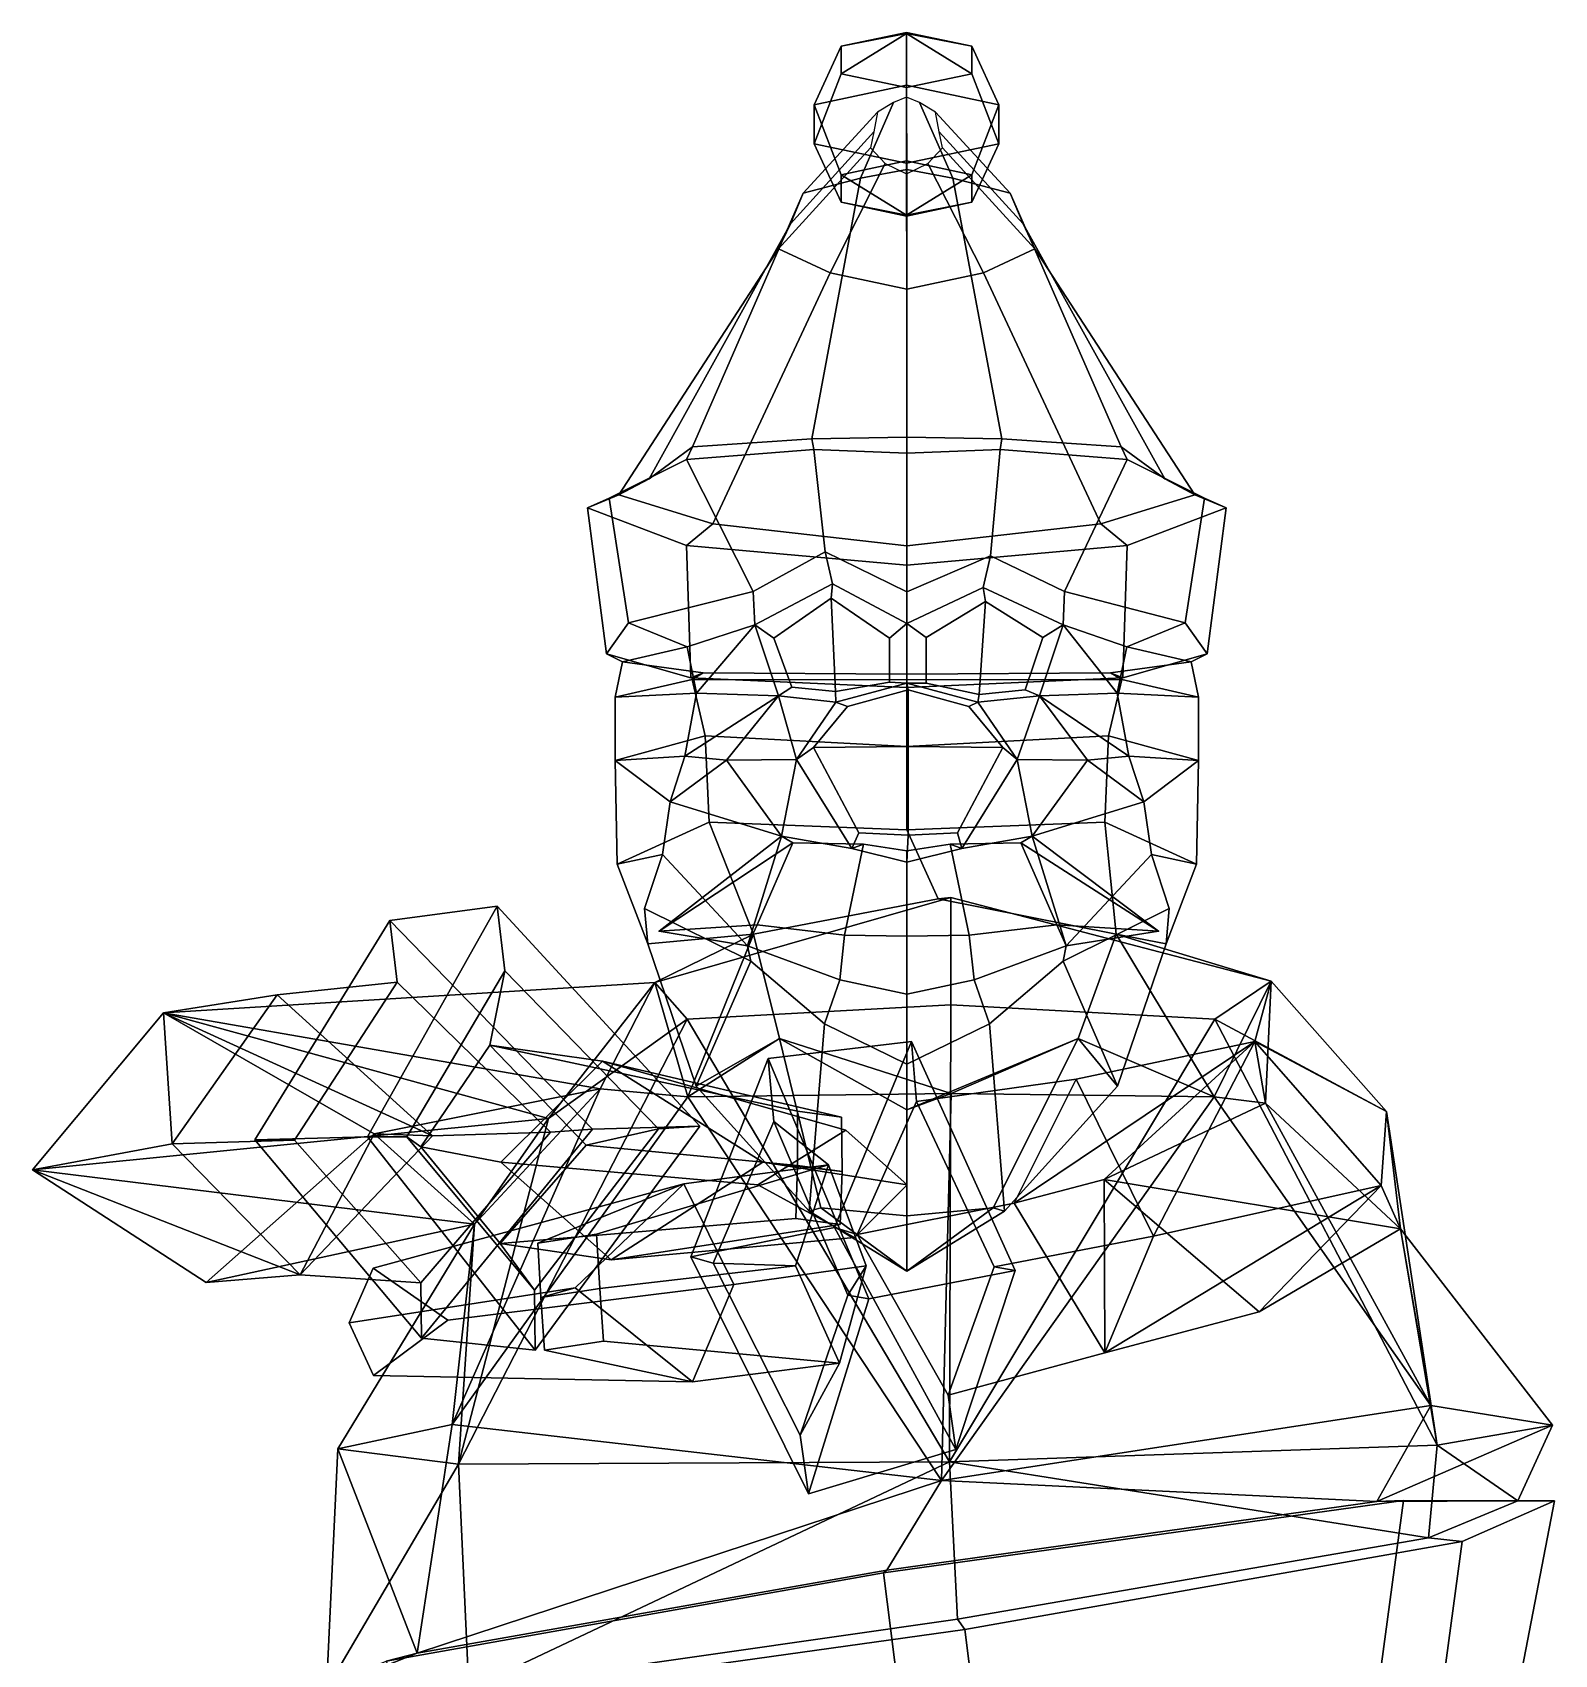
# Model space of a CAD drawing. Extents: x -193 to 124, y -158 to 349.
# Drawn here: x -193.1 to 123.8, y 10.9 to 348.6 of the extents above; entities that cross this region are included whole.
import ezdxf

# ---------------------------------------------------------------- set-up
doc = ezdxf.new("R2010")
doc.units = 0

msp = doc.modelspace()

# ---------------------------------------------------------------- linework, layer by layer
for p in [(-62.633369, 161.557098, 66.813545), (41.373199, 161.557098, 66.813545)]:
    msp.add_point(p)
for points in [[(-24.712538, 345.780762, -39.543766), (-11.103645, 348.648773, -46.435085), (-11.103643, 337.647705, -57.711166), (-30.349543, 333.591766, -47.965439)], [(-11.103652, 337.17688, -18.869967), (-11.103648, 348.453735, -30.346506), (-24.71254, 340.04483, -25.761234)], [(-24.71254, 340.04483, -25.761234), (-11.103648, 348.453735, -30.346506), (-24.712538, 345.780762, -39.543766)], [(-11.103648, 348.453735, -30.346506), (-11.103645, 348.648773, -46.435085), (-24.712538, 345.780762, -39.543766)], [(-11.103652, 337.17688, -18.869967), (2.505273, 340.04483, -25.76123), (-11.103648, 348.453735, -30.346506)], [(-11.103648, 348.453735, -30.346506), (2.505276, 345.780762, -39.543762), (-11.103645, 348.648773, -46.435085)], [(2.505273, 340.04483, -25.76123), (2.505276, 345.780762, -39.543762), (-11.103648, 348.453735, -30.346506)], [(2.505276, 345.780762, -39.543762), (8.142249, 333.591766, -47.965435), (-11.103643, 337.647705, -57.711166), (-11.103645, 348.648773, -46.435085)], [(-30.349548, 325.479919, -28.473921), (-24.71254, 340.04483, -25.761234), (-24.712538, 345.780762, -39.543766), (-30.349543, 333.591766, -47.965439)], [(8.142244, 325.479889, -28.473917), (8.142249, 333.591766, -47.965435), (2.505276, 345.780762, -39.543762), (2.505273, 340.04483, -25.76123)], [(-11.103652, 321.423981, -18.728218), (-11.103652, 337.17688, -18.869967), (-24.71254, 340.04483, -25.761234), (-30.349548, 325.479919, -28.473921)], [(-11.103652, 321.423981, -18.728218), (8.142244, 325.479889, -28.473917), (2.505273, 340.04483, -25.76123), (-11.103652, 337.17688, -18.869967)], [(-24.712536, 319.026825, -50.67807), (-30.349543, 333.591766, -47.965439), (-11.103643, 337.647705, -57.711166), (-11.103643, 321.894806, -57.569393)], [(-11.113637, 335.197113, -25.903893), (-13.809059, 334.033234, -26.395638), (-20.688313, 318.273407, 30.589701), (-11.061806, 320.084045, 33.583996)], [(-11.113637, 335.197113, -25.903893), (-11.061806, 320.084045, 33.583996), (-1.435299, 318.273407, 30.589703), (-8.418215, 334.033234, -26.395638)], [(2.505276, 319.026825, -50.678066), (-11.103643, 321.894806, -57.569393), (-11.103643, 337.647705, -57.711166), (8.142249, 333.591766, -47.965435)], [(-17.149559, 332.03894, -27.238241), (-17.899576, 327.931335, -28.973703), (-35.297298, 308.780609, 14.891343), (-32.618671, 315.170868, 25.45896)], [(-13.809059, 334.033234, -26.395638), (-17.149559, 332.03894, -27.238241), (-32.618671, 315.170868, 25.45896), (-20.688313, 318.273407, 30.589701)], [(-30.349548, 325.479919, -28.473921), (-30.349543, 333.591766, -47.965439), (-24.712536, 319.026825, -50.67807), (-24.71254, 313.290894, -36.895542)], [(-8.418215, 334.033234, -26.395638), (-1.435299, 318.273407, 30.589703), (10.49506, 315.170837, 25.458961), (-5.077714, 332.03894, -27.238239)], [(-5.077714, 332.03894, -27.238239), (10.49506, 315.170837, 25.458961), (13.173684, 308.780609, 14.891346), (-4.3277, 327.931305, -28.973701)], [(8.142244, 325.479889, -28.473917), (2.505273, 313.290894, -36.895538), (2.505276, 319.026825, -50.678066), (8.142249, 333.591766, -47.965435)], [(-17.899576, 327.931335, -28.973703), (-18.586235, 324.61795, -30.373602), (-37.749657, 303.625977, 6.367054), (-35.297298, 308.780609, 14.891343)], [(-4.3277, 327.931305, -28.973701), (13.173684, 308.780609, 14.891346), (15.626047, 303.625977, 6.367057), (-3.641039, 324.61795, -30.3736)], [(-18.586235, 324.61795, -30.373602), (-15.585291, 321.379028, -31.742012), (-27.031996, 298.587158, -1.965631), (-37.749657, 303.625977, 6.367054)], [(-11.103652, 321.423981, -18.728218), (-30.349548, 325.479919, -28.473921), (-24.71254, 313.290894, -36.895542), (-11.103649, 310.422913, -30.004272)], [(-11.103652, 321.423981, -18.728218), (-11.103649, 310.422913, -30.004272), (2.505273, 313.290894, -36.895538), (8.142244, 325.479889, -28.473917)], [(-3.641039, 324.61795, -30.3736), (15.626047, 303.625977, 6.367057), (4.908378, 298.587158, -1.965629), (-6.641986, 321.379028, -31.742012)], [(-15.585291, 321.379028, -31.742012), (-11.113639, 319.197021, -32.663925), (-11.06181, 295.192596, -7.579295), (-27.031996, 298.587158, -1.965631)], [(-11.103655, 310.61792, -46.0928), (-24.712536, 319.026825, -50.67807), (-11.103643, 321.894806, -57.569393)], [(-6.641986, 321.379028, -31.742012), (4.908378, 298.587158, -1.965629), (-11.06181, 295.192596, -7.579295), (-11.113639, 319.197021, -32.663925)], [(-11.103655, 310.61792, -46.0928), (-11.103643, 321.894806, -57.569393), (2.505276, 319.026825, -50.678066)], [(-55.682377, 262.399323, 55.923161), (-30.822071, 264.042755, 68.788406), (-20.688313, 318.273407, 30.589701), (-32.618671, 315.170868, 25.45896)], [(-11.033809, 264.373993, 76.216087), (-11.061806, 320.084045, 33.583996), (-20.688313, 318.273407, 30.589701), (-30.822071, 264.042755, 68.788406)], [(-24.71254, 313.290894, -36.895542), (-24.712536, 319.026825, -50.67807), (-11.103655, 310.61792, -46.0928)], [(2.505273, 313.290894, -36.895538), (-11.103655, 310.61792, -46.0928), (2.505276, 319.026825, -50.678066)], [(-11.033809, 264.373993, 76.216087), (8.754452, 264.042755, 68.788406), (-1.435299, 318.273407, 30.589703), (-11.061806, 320.084045, 33.583996)], [(33.614765, 262.399323, 55.923161), (10.49506, 315.170837, 25.458961), (-1.435299, 318.273407, 30.589703), (8.754452, 264.042755, 68.788406)], [(-64.722908, 255.701813, 28.475973), (-55.682377, 262.399323, 55.923161), (-32.618671, 315.170868, 25.45896), (-35.297298, 308.780609, 14.891343)], [(42.655296, 255.701813, 28.475973), (13.173684, 308.780609, 14.891346), (10.49506, 315.170837, 25.458961), (33.614765, 262.399323, 55.923161)], [(-11.103649, 310.422913, -30.004272), (-24.71254, 313.290894, -36.895542), (-11.103655, 310.61792, -46.0928)], [(-11.103649, 310.422913, -30.004272), (-11.103655, 310.61792, -46.0928), (2.505273, 313.290894, -36.895538)], [(-70.992851, 252.38736, 5.507776), (-64.722908, 255.701813, 28.475973), (-35.297298, 308.780609, 14.891343), (-37.749657, 303.625977, 6.367054)], [(48.925236, 252.38736, 5.507776), (15.626047, 303.625977, 6.367057), (13.173684, 308.780609, 14.891346), (42.655296, 255.701813, 28.475973)], [(-51.404934, 246.308228, -15.231207), (-70.992851, 252.38736, 5.507776), (-37.749657, 303.625977, 6.367054), (-27.031996, 298.587158, -1.965631)], [(29.337315, 246.308228, -15.231207), (4.908378, 298.587158, -1.965629), (15.626047, 303.625977, 6.367057), (48.925236, 252.38736, 5.507776)], [(-11.033809, 241.74292, -34.199623), (-51.404934, 246.308228, -15.231207), (-27.031996, 298.587158, -1.965631), (-11.06181, 295.192596, -7.579295)], [(-11.033809, 241.74292, -34.199623), (-11.06181, 295.192596, -7.579295), (4.908378, 298.587158, -1.965629), (29.337315, 246.308228, -15.231207)], [(-30.433407, 261.785278, 73.693741), (-30.822071, 264.042755, 68.788406), (-55.682377, 262.399323, 55.923161), (-56.924728, 259.720184, 60.534801)], [(-11.033809, 261.037109, 79.809242), (-11.033809, 264.373993, 76.216087), (-30.822071, 264.042755, 68.788406), (-30.433407, 261.785278, 73.693741)], [(-11.033809, 261.037109, 79.809242), (8.365788, 261.785278, 73.693741), (8.754452, 264.042755, 68.788406), (-11.033809, 264.373993, 76.216087)], [(8.365788, 261.785278, 73.693741), (34.857117, 259.720154, 60.534801), (33.614765, 262.399323, 55.923161), (8.754452, 264.042755, 68.788406)], [(-56.924728, 259.720184, 60.534801), (-55.682377, 262.399323, 55.923161), (-64.722908, 255.701813, 28.475973), (-73.021591, 251.645508, 29.885923)], [(-28.07658, 240.508331, 77.901756), (-30.433407, 261.785278, 73.693741), (-56.924728, 259.720184, 60.534801), (-43.017315, 232.262573, 66.787315)], [(-11.033809, 232.179382, 82.125771), (-11.033809, 261.037109, 79.809242), (-30.433407, 261.785278, 73.693741), (-28.07658, 240.508331, 77.901756)], [(-11.033809, 232.179382, 82.125771), (6.412687, 239.703949, 77.97213), (8.365788, 261.785278, 73.693741), (-11.033809, 261.037109, 79.809242)], [(6.412687, 239.703949, 77.97213), (21.821739, 232.262573, 66.787323), (34.857117, 259.720154, 60.534801), (8.365788, 261.785278, 73.693741)], [(34.857117, 259.720154, 60.534801), (50.953972, 251.645508, 29.885923), (42.655296, 255.701813, 28.475973), (33.614765, 262.399323, 55.923161)], [(-43.017315, 232.262573, 66.787315), (-56.924728, 259.720184, 60.534801), (-73.021591, 251.645508, 29.885923), (-68.974525, 225.690613, 48.227264)], [(21.821739, 232.262573, 66.787323), (46.906914, 225.690613, 48.227264), (50.953972, 251.645508, 29.885923), (34.857117, 259.720154, 60.534801)], [(-73.021591, 251.645508, 29.885923), (-64.722908, 255.701813, 28.475973), (-70.992851, 252.38736, 5.507776), (-77.547279, 249.634491, 4.084175)], [(50.953972, 251.645508, 29.885923), (55.479664, 249.634491, 4.084175), (48.925236, 252.38736, 5.507776), (42.655296, 255.701813, 28.475973)], [(-77.547279, 249.634491, 4.084175), (-70.992851, 252.38736, 5.507776), (-51.404934, 246.308228, -15.231207), (-56.933651, 241.857117, -18.665031)], [(-68.974525, 225.690613, 48.227264), (-73.021591, 251.645508, 29.885923), (-77.547279, 249.634491, 4.084175), (-73.547943, 219.251282, 10.925462)], [(55.479664, 249.634491, 4.084175), (34.866035, 241.857117, -18.665031), (29.337315, 246.308228, -15.231207), (48.925236, 252.38736, 5.507776)], [(46.906914, 225.690613, 48.227264), (51.480328, 219.251282, 10.925462), (55.479664, 249.634491, 4.084175), (50.953972, 251.645508, 29.885923)], [(-73.547943, 219.251282, 10.925462), (-77.547279, 249.634491, 4.084175), (-56.933651, 241.857117, -18.665031), (-56.038322, 214.244049, -14.888401)], [(51.480328, 219.251282, 10.925462), (33.970711, 214.244049, -14.888401), (34.866035, 241.857117, -18.665031), (55.479664, 249.634491, 4.084175)], [(-56.933651, 241.857117, -18.665031), (-51.404934, 246.308228, -15.231207), (-11.033809, 241.74292, -34.199623), (-11.033809, 237.744263, -38.419151)], [(34.866035, 241.857117, -18.665031), (-11.033809, 237.744263, -38.419151), (-11.033809, 241.74292, -34.199623), (29.337315, 246.308228, -15.231207)], [(-56.038322, 214.244049, -14.888401), (-56.933651, 241.857117, -18.665031), (-11.033809, 237.744263, -38.419151), (-11.033809, 212.236023, -34.556335)], [(-28.07658, 240.508331, 77.901756), (-43.017315, 232.262573, 66.787315), (-42.724606, 225.329224, 65.287323), (-26.507891, 233.862183, 77.250916)], [(-11.033809, 232.179382, 82.125771), (-28.07658, 240.508331, 77.901756), (-26.507891, 233.862183, 77.250916), (-11.03381, 225.571045, 79.402061)], [(33.970711, 214.244049, -14.888401), (-11.033809, 212.236023, -34.556335), (-11.033809, 237.744263, -38.419151), (34.866035, 241.857117, -18.665031)], [(-11.033809, 232.179382, 82.125771), (-11.03381, 225.571045, 79.402061), (4.843992, 233.055359, 77.264992), (6.412687, 239.703949, 77.97213)], [(6.412687, 239.703949, 77.97213), (4.843992, 233.055359, 77.264992), (21.529024, 225.329224, 65.287323), (21.821739, 232.262573, 66.787323)], [(-26.766739, 230.889648, 74.788109), (-26.507891, 233.862183, 77.250916), (-42.724606, 225.329224, 65.287323), (-38.703869, 222.520935, 64.972534)], [(-26.766739, 230.889648, 74.788109), (-14.618865, 222.517731, 76.414139), (-11.03381, 225.571045, 79.402061), (-26.507891, 233.862183, 77.250916)], [(5.350863, 230.194458, 74.587059), (4.843992, 233.055359, 77.264992), (-11.03381, 225.571045, 79.402061), (-6.995617, 222.636993, 76.594452)], [(5.350863, 230.194458, 74.587059), (17.270208, 222.640381, 62.469044), (21.529024, 225.329224, 65.287323), (4.843992, 233.055359, 77.264992)], [(-56.808983, 220.752625, 48.647755), (-42.724606, 225.329224, 65.287323), (-43.017315, 232.262573, 66.787315), (-68.974525, 225.690613, 48.227264)], [(-25.867382, 211.396515, 72.95858), (-26.766739, 230.889648, 74.788109), (-38.703869, 222.520935, 64.972534), (-34.956867, 212.331055, 67.866356)], [(-14.618865, 222.517731, 76.414139), (-26.766739, 230.889648, 74.788109), (-25.867382, 211.396515, 72.95858), (-14.618865, 213.400452, 77.258339)], [(-6.995617, 222.636993, 76.594452), (-6.995617, 213.132385, 77.636696), (4.03385, 210.784119, 72.328369), (5.350863, 230.194458, 74.587059)], [(4.03385, 210.784119, 72.328369), (13.596174, 211.780151, 66.041649), (17.270208, 222.640381, 62.469044), (5.350863, 230.194458, 74.587059)], [(34.741367, 220.752625, 48.647755), (46.906914, 225.690613, 48.227264), (21.821739, 232.262573, 66.787323), (21.529024, 225.329224, 65.287323)], [(-68.974525, 225.690613, 48.227264), (-73.547943, 219.251282, 10.925462), (-70.242401, 217.588135, 11.7315), (-56.808983, 220.752625, 48.647755)], [(-54.836231, 211.050964, 48.974411), (-42.724606, 225.329224, 65.287323), (-56.808983, 220.752625, 48.647755)], [(-37.794338, 210.490356, 68.867699), (-42.724606, 225.329224, 65.287323), (-54.836231, 211.050964, 48.974411)], [(-34.956867, 212.331055, 67.866356), (-38.703869, 222.520935, 64.972534), (-42.724606, 225.329224, 65.287323), (-37.794338, 210.490356, 68.867699)], [(-14.618865, 213.400452, 77.258339), (-11.03381, 213.153046, 80.462738), (-11.03381, 225.571045, 79.402061), (-14.618865, 222.517731, 76.414139)], [(-6.995617, 213.132385, 77.636696), (-6.995617, 222.636993, 76.594452), (-11.03381, 225.571045, 79.402061), (-11.03381, 213.153046, 80.462738)], [(13.596174, 211.780151, 66.041649), (16.598759, 210.490356, 68.867699), (21.529024, 225.329224, 65.287323), (17.270208, 222.640381, 62.469044)], [(16.598759, 210.490356, 68.867699), (32.768612, 211.050964, 48.974411), (21.529024, 225.329224, 65.287323)], [(32.768612, 211.050964, 48.974411), (34.741367, 220.752625, 48.647755), (21.529024, 225.329224, 65.287323)], [(46.906914, 225.690613, 48.227264), (34.741367, 220.752625, 48.647755), (48.174789, 217.588135, 11.7315), (51.480328, 219.251282, 10.925462)], [(-56.808983, 220.752625, 48.647755), (-70.242401, 217.588135, 11.7315), (-71.746811, 210.234863, 12.780571), (-54.836231, 211.050964, 48.974411)], [(34.741367, 220.752625, 48.647755), (32.768612, 211.050964, 48.974411), (49.679192, 210.234863, 12.780571), (48.174789, 217.588135, 11.7315)], [(-73.547943, 219.251282, 10.925462), (-56.038322, 214.244049, -14.888401), (-53.452194, 215.292908, -14.58151), (-70.242401, 217.588135, 11.7315)], [(-71.746811, 210.234863, 12.780571), (-70.242401, 217.588135, 11.7315), (-53.452194, 215.292908, -14.58151), (-55.764557, 213.914246, -17.009069)], [(51.480328, 219.251282, 10.925462), (48.174789, 217.588135, 11.7315), (31.384581, 215.292908, -14.58151), (33.970711, 214.244049, -14.888401)], [(49.679192, 210.234863, 12.780571), (33.696938, 213.914246, -17.009069), (31.384581, 215.292908, -14.58151), (48.174789, 217.588135, 11.7315)], [(-71.768593, 197.040894, 14.959503), (-71.746811, 210.234863, 12.780571), (-55.764557, 213.914246, -17.009069), (-53.019779, 202.217163, -18.4928)], [(-56.038322, 214.244049, -14.888401), (-11.033809, 212.236023, -34.556335), (-11.033809, 215.066345, -31.740911), (-53.452194, 215.292908, -14.58151)], [(-55.764557, 213.914246, -17.009069), (-53.452194, 215.292908, -14.58151), (-11.033809, 215.066345, -31.740911), (-11.033809, 213.840027, -32.086708)], [(-53.019779, 202.217163, -18.4928), (-55.764557, 213.914246, -17.009069), (-11.033809, 213.840027, -32.086708), (-11.033805, 199.963867, -30.627386)], [(-25.867382, 211.396515, 72.95858), (-25.83449, 209.209473, 75.154411), (-11.03381, 213.153046, 80.462738), (-14.618865, 213.400452, 77.258339)], [(-10.775428, 211.766693, 94.854561), (-11.03381, 213.153046, 80.462738), (-25.83449, 209.209473, 75.154411), (-23.398302, 208.332458, 91.338043)], [(-10.775428, 211.766693, 94.854561), (1.847445, 208.332458, 91.338043), (3.766869, 209.209473, 75.154411), (-11.03381, 213.153046, 80.462738)], [(4.03385, 210.784119, 72.328369), (-6.995617, 213.132385, 77.636696), (-11.03381, 213.153046, 80.462738), (3.766869, 209.209473, 75.154411)], [(33.970711, 214.244049, -14.888401), (31.384581, 215.292908, -14.58151), (-11.033809, 215.066345, -31.740911), (-11.033809, 212.236023, -34.556335)], [(33.696938, 213.914246, -17.009069), (-11.033809, 213.840027, -32.086708), (-11.033809, 215.066345, -31.740911), (31.384581, 215.292908, -14.58151)], [(30.952162, 202.217163, -18.4928), (-11.033805, 199.963867, -30.627386), (-11.033809, 213.840027, -32.086708), (33.696938, 213.914246, -17.009069)], [(49.700977, 197.040894, 14.959503), (30.952162, 202.217163, -18.4928), (33.696938, 213.914246, -17.009069), (49.679192, 210.234863, 12.780571)], [(-54.836231, 211.050964, 48.974411), (-71.746811, 210.234863, 12.780571), (-71.768593, 197.040894, 14.959503), (-57.278, 197.951843, 48.823235)], [(-57.278, 197.951843, 48.823235), (-37.794338, 210.490356, 68.867699), (-54.836231, 211.050964, 48.974411)], [(-48.624023, 197.135071, 72.04425), (-37.794338, 210.490356, 68.867699), (-57.278, 197.951843, 48.823235)], [(-48.624023, 197.135071, 72.04425), (-33.992264, 197.288452, 75.078682), (-37.794338, 210.490356, 68.867699)], [(-25.867382, 211.396515, 72.95858), (-34.956867, 212.331055, 67.866356), (-37.794338, 210.490356, 68.867699), (-25.83449, 209.209473, 75.154411)], [(-33.992264, 197.288452, 75.078682), (-25.83449, 209.209473, 75.154411), (-37.794338, 210.490356, 68.867699)], [(-10.775428, 199.949768, 98.984589), (-10.775428, 211.766693, 94.854561), (-23.398302, 208.332458, 91.338043), (-30.47463, 199.768097, 92.535378)], [(-10.775428, 199.949768, 98.984589), (8.923773, 199.768097, 92.535378), (1.847445, 208.332458, 91.338043), (-10.775428, 211.766693, 94.854561)], [(4.03385, 210.784119, 72.328369), (3.766869, 209.209473, 75.154411), (16.598759, 210.490356, 68.867699), (13.596174, 211.780151, 66.041649)], [(11.924646, 197.288452, 75.078682), (16.598759, 210.490356, 68.867699), (3.766869, 209.209473, 75.154411)], [(26.556406, 197.135071, 72.04425), (16.598759, 210.490356, 68.867699), (11.924646, 197.288452, 75.078682)], [(35.210388, 197.951843, 48.823235), (32.768612, 211.050964, 48.974411), (16.598759, 210.490356, 68.867699)], [(26.556406, 197.135071, 72.04425), (35.210388, 197.951843, 48.823235), (16.598759, 210.490356, 68.867699)], [(32.768612, 211.050964, 48.974411), (35.210388, 197.951843, 48.823235), (49.700977, 197.040894, 14.959503), (49.679192, 210.234863, 12.780571)], [(-30.47463, 199.768097, 92.535378), (-23.398302, 208.332458, 91.338043), (-25.83449, 209.209473, 75.154411), (-33.992264, 197.288452, 75.078682)], [(8.923773, 199.768097, 92.535378), (11.924646, 197.288452, 75.078682), (3.766869, 209.209473, 75.154411), (1.847445, 208.332458, 91.338043)], [(-71.332237, 175.486633, 16.322189), (-71.768593, 197.040894, 14.959503), (-53.019779, 202.217163, -18.4928), (-52.227062, 184.229492, -15.581952)], [(-52.227062, 184.229492, -15.581952), (-53.019779, 202.217163, -18.4928), (-11.033805, 199.963867, -30.627386), (-11.033805, 182.60379, -26.196228)], [(-21.050303, 182.020111, 87.699684), (-30.47463, 199.768097, 92.535378), (-33.992264, 197.288452, 75.078682), (-22.500271, 178.701355, 74.829956)], [(-10.775428, 181.498657, 92.92971), (-10.775428, 199.949768, 98.984589), (-30.47463, 199.768097, 92.535378), (-21.050303, 182.020111, 87.699684)], [(30.159445, 184.229492, -15.581953), (-11.033805, 182.60379, -26.196228), (-11.033805, 199.963867, -30.627386), (30.952162, 202.217163, -18.4928)], [(-10.775428, 181.498657, 92.92971), (-0.500553, 182.020111, 87.699684), (8.923773, 199.768097, 92.535378), (-10.775428, 199.949768, 98.984589)], [(-0.500553, 182.020111, 87.699684), (0.432651, 178.701355, 74.829956), (11.924646, 197.288452, 75.078682), (8.923773, 199.768097, 92.535378)], [(49.264626, 175.486633, 16.322189), (30.159445, 184.229492, -15.581953), (30.952162, 202.217163, -18.4928), (49.700977, 197.040894, 14.959503)], [(-57.278, 197.951843, 48.823235), (-71.768593, 197.040894, 14.959503), (-60.344074, 188.428467, 48.266457)], [(-61.949818, 177.498535, 48.44516), (-60.344074, 188.428467, 48.266457), (-71.768593, 197.040894, 14.959503), (-71.332237, 175.486633, 16.322189)], [(-60.344074, 188.428467, 48.266457), (-48.624023, 197.135071, 72.04425), (-57.278, 197.951843, 48.823235)], [(-37.127403, 181.321747, 68.926819), (-48.624023, 197.135071, 72.04425), (-60.344074, 188.428467, 48.266457)], [(-37.127403, 181.321747, 68.926819), (-33.992264, 197.288452, 75.078682), (-48.624023, 197.135071, 72.04425)], [(-22.500271, 178.701355, 74.829956), (-33.992264, 197.288452, 75.078682), (-37.127403, 181.321747, 68.926819)], [(0.432651, 178.701355, 74.829956), (15.059786, 181.321747, 68.926819), (11.924646, 197.288452, 75.078682)], [(15.059786, 181.321747, 68.926819), (26.556406, 197.135071, 72.04425), (11.924646, 197.288452, 75.078682)], [(15.059786, 181.321747, 68.926819), (38.276463, 188.428467, 48.266457), (26.556406, 197.135071, 72.04425)], [(38.276463, 188.428467, 48.266457), (35.210388, 197.951843, 48.823235), (26.556406, 197.135071, 72.04425)], [(35.210388, 197.951843, 48.823235), (38.276463, 188.428467, 48.266457), (49.700977, 197.040894, 14.959503)], [(39.882206, 177.498535, 48.44516), (49.264626, 175.486633, 16.322189), (49.700977, 197.040894, 14.959503), (38.276463, 188.428467, 48.266457)], [(-61.949818, 177.498535, 48.44516), (-44.235413, 158.495789, 75.236168), (-37.127403, 181.321747, 68.926819), (-60.344074, 188.428467, 48.266457)], [(39.882206, 177.498535, 48.44516), (38.276463, 188.428467, 48.266457), (15.059786, 181.321747, 68.926819), (22.167793, 158.495789, 75.236168)], [(-65.003693, 158.875, 20.431303), (-71.332237, 175.486633, 16.322189), (-52.227062, 184.229492, -15.581952), (-42.935501, 160.900909, 20.900152)], [(-42.935501, 160.900909, 20.900152), (-52.227062, 184.229492, -15.581952), (-11.033805, 182.60379, -26.196228), (-4.487723, 168.223602, 0.279119)], [(32.548565, 160.900909, 20.900152), (-4.487723, 168.223602, 0.279119), (-11.033805, 182.60379, -26.196228), (30.159445, 184.229492, -15.581953)], [(42.936077, 158.875, 20.431301), (32.548565, 160.900909, 20.900152), (30.159445, 184.229492, -15.581953), (49.264626, 175.486633, 16.322189)], [(-34.761215, 179.901123, 82.92704), (-37.127403, 181.321747, 68.926819), (-62.633369, 161.557098, 66.813545)], [(-62.633369, 161.557098, 66.813545), (-37.127403, 181.321747, 68.926819), (-44.235413, 158.495789, 75.236168)], [(-42.238415, 162.852386, 85.321053), (-34.761215, 179.901123, 82.92704), (-62.633369, 161.557098, 66.813545)], [(-20.063845, 179.638855, 83.044151), (-34.761215, 179.901123, 82.92704), (-42.238415, 162.852386, 85.321053), (-24.024797, 160.661072, 93.988617)], [(-34.761215, 179.901123, 82.92704), (-20.063845, 179.638855, 83.044151), (-22.500271, 178.701355, 74.829956), (-37.127403, 181.321747, 68.926819)], [(-24.024797, 160.661072, 93.988617), (-11.03381, 160.457581, 94.672325), (-11.03381, 178.224792, 85.792717), (-20.063845, 179.638855, 83.044151)], [(-10.775428, 181.498657, 92.92971), (-21.050303, 182.020111, 87.699684), (-22.500271, 178.701355, 74.829956), (-11.03381, 175.914001, 80.749443)], [(-11.03381, 178.224792, 85.792717), (-11.03381, 175.914001, 80.749443), (-22.500271, 178.701355, 74.829956), (-20.063845, 179.638855, 83.044151)], [(-10.775428, 181.498657, 92.92971), (-11.03381, 175.914001, 80.749443), (0.432651, 178.701355, 74.829956), (-0.500553, 182.020111, 87.699684)], [(1.957176, 160.661072, 93.988617), (-2.003775, 179.638855, 83.044151), (-11.03381, 178.224792, 85.792717), (-11.03381, 160.457581, 94.672325)], [(-11.03381, 178.224792, 85.792717), (-2.003775, 179.638855, 83.044151), (0.432651, 178.701355, 74.829956), (-11.03381, 175.914001, 80.749443)], [(12.693596, 179.901123, 82.92704), (15.059786, 181.321747, 68.926819), (0.432651, 178.701355, 74.829956), (-2.003775, 179.638855, 83.044151)], [(-2.003775, 179.638855, 83.044151), (1.957176, 160.661072, 93.988617), (20.170797, 162.852386, 85.321053), (12.693596, 179.901123, 82.92704)], [(12.693596, 179.901123, 82.92704), (41.373199, 161.557098, 66.813545), (15.059786, 181.321747, 68.926819)], [(20.170797, 162.852386, 85.321053), (41.373199, 161.557098, 66.813545), (12.693596, 179.901123, 82.92704)], [(41.373199, 161.557098, 66.813545), (22.167793, 158.495789, 75.236168), (15.059786, 181.321747, 68.926819)], [(-65.003693, 158.875, 20.431303), (-65.673042, 166.240479, 51.61544), (-61.949818, 177.498535, 48.44516), (-71.332237, 175.486633, 16.322189)], [(-61.949818, 177.498535, 48.44516), (-65.673042, 166.240479, 51.61544), (-43.552242, 155.274048, 66.224983), (-44.235413, 158.495789, 75.236168)], [(39.882206, 177.498535, 48.44516), (22.167793, 158.495789, 75.236168), (21.484623, 155.274048, 66.224983), (43.605434, 166.240479, 51.61544)], [(42.936077, 158.875, 20.431301), (49.264626, 175.486633, 16.322189), (39.882206, 177.498535, 48.44516), (43.605434, 166.240479, 51.61544)], [(-123.349548, 118.734558, 174.930283), (-96.340393, 166.759766, 146.147705), (-118.722069, 163.769897, 122.918739), (-146.840179, 118.06488, 151.590256)], [(-123.349548, 118.734558, 174.930283), (-115.148857, 118.701233, 167.024841), (-94.760498, 153.281372, 145.085083), (-96.340393, 166.759766, 146.147705)], [(-76.512032, 120.288757, 83.708282), (-118.722069, 163.769897, 122.918739), (-96.340393, 166.759766, 146.147705), (-54.151981, 120.922668, 108.139572)], [(-54.151981, 120.922668, 108.139572), (-96.340393, 166.759766, 146.147705), (-94.760498, 153.281372, 145.085083), (-62.72646, 120.358887, 116.425819)], [(-43.552242, 155.274048, 66.224983), (-65.673042, 166.240479, 51.61544), (-65.003693, 158.875, 20.431303), (-54.925625, 129.227539, 36.425728)], [(-1.853932, 168.511414, 4.810027), (-1.857344, 146.153931, -46.343319), (-56.752666, 143.219849, -36.818665), (-63.497295, 150.853394, 0.499411)], [(-1.853932, 168.511414, 4.810027), (-63.497295, 150.853394, 0.499411), (-42.935501, 160.900909, 20.900152), (-4.487723, 168.223602, 0.279119)], [(-4.487723, 168.223602, 0.279119), (32.548565, 160.900909, 20.900152), (64.800232, 151.110779, -3.325653), (-1.853932, 168.511414, 4.810027)], [(-1.853932, 168.511414, 4.810027), (64.800232, 151.110779, -3.325653), (53.064346, 143.219849, -36.818665), (-1.857344, 146.153931, -46.343319)], [(21.484623, 155.274048, 66.224983), (32.858009, 129.227539, 36.425728), (42.936077, 158.875, 20.431301), (43.605434, 166.240479, 51.61544)], [(-146.840179, 118.06488, 151.590256), (-118.722069, 163.769897, 122.918739), (-117.155853, 150.90741, 121.848236), (-138.514603, 117.990356, 143.565826)], [(-76.512032, 120.288757, 83.708282), (-85.235703, 119.67511, 92.140099), (-117.155853, 150.90741, 121.848236), (-118.722069, 163.769897, 122.918739)], [(-44.235413, 158.495789, 75.236168), (-42.238415, 162.852386, 85.321053), (-62.633369, 161.557098, 66.813545)], [(-24.024797, 160.661072, 93.988617), (-42.238415, 162.852386, 85.321053), (-44.235413, 158.495789, 75.236168), (-25.026424, 151.36203, 84.082993)], [(1.957176, 160.661072, 93.988617), (2.958803, 151.36203, 84.082993), (22.167793, 158.495789, 75.236168), (20.170797, 162.852386, 85.321053)], [(22.167793, 158.495789, 75.236168), (41.373199, 161.557098, 66.813545), (20.170797, 162.852386, 85.321053)], [(-54.925625, 129.227539, 36.425728), (-65.003693, 158.875, 20.431303), (-42.935501, 160.900909, 20.900152), (-37.522247, 139.164551, 44.968678)], [(-63.497295, 150.853394, 0.499411), (-56.614574, 127.03479, 58.940086), (-42.935501, 160.900909, 20.900152)], [(-56.614574, 127.03479, 58.940086), (-37.522247, 139.164551, 44.968678), (-42.935501, 160.900909, 20.900152)], [(-11.03381, 160.457581, 94.672325), (-24.024797, 160.661072, 93.988617), (-25.026424, 151.36203, 84.082993), (-11.03381, 148.395233, 89.554359)], [(-11.03381, 160.457581, 94.672325), (-11.03381, 148.395233, 89.554359), (2.958803, 151.36203, 84.082993), (1.957176, 160.661072, 93.988617)], [(32.858009, 129.227539, 36.425728), (24.665213, 139.164551, 44.968678), (32.548565, 160.900909, 20.900152), (42.936077, 158.875, 20.431301)], [(52.935226, 127.03479, 58.940086), (32.548565, 160.900909, 20.900152), (24.665213, 139.164551, 44.968678)], [(64.800232, 151.110779, -3.325653), (32.548565, 160.900909, 20.900152), (52.935226, 127.03479, 58.940086)], [(-28.208719, 142.21051, 86.130844), (-25.026424, 151.36203, 84.082993), (-44.235413, 158.495789, 75.236168), (-43.552242, 155.274048, 66.224983)], [(6.141096, 142.21051, 86.130844), (21.484623, 155.274048, 66.224983), (22.167793, 158.495789, 75.236168), (2.958803, 151.36203, 84.082993)], [(-112.25074, 116.620575, 155.917603), (-97.840019, 137.799561, 141.465485), (-94.760498, 153.281372, 145.085083), (-115.148857, 118.701233, 167.024841)], [(-77.799706, 116.990784, 121.328445), (-62.72646, 120.358887, 116.425819), (-94.760498, 153.281372, 145.085083), (-97.840019, 137.799561, 141.465485)], [(-31.393845, 103.226013, 68.177643), (-28.208719, 142.21051, 86.130844), (-43.552242, 155.274048, 66.224983), (-54.925625, 129.227539, 36.425728)], [(9.326223, 103.226013, 68.177643), (32.858009, 129.227539, 36.425728), (21.484623, 155.274048, 66.224983), (6.141096, 142.21051, 86.130844)], [(-74.890579, 128.676575, 46.46936), (-63.497295, 150.853394, 0.499411), (-165.843307, 144.542877, 47.934006)], [(-85.673592, 122.540283, -29.944727), (-165.843307, 144.542877, 47.934006), (-63.497295, 150.853394, 0.499411)], [(-138.514603, 117.990356, 143.565826), (-117.155853, 150.90741, 121.848236), (-142.178589, 148.254822, 95.885323), (-163.996887, 117.215057, 117.981819)], [(-142.178589, 148.254822, 95.885323), (-117.155853, 150.90741, 121.848236), (-85.235703, 119.67511, 92.140099), (-109.783905, 118.929352, 65.65448)], [(-85.673592, 122.540283, -29.944727), (-63.497295, 150.853394, 0.499411), (-56.752666, 143.219849, -36.818665)], [(-74.890579, 128.676575, 46.46936), (-56.614574, 127.03479, 58.940086), (-63.497295, 150.853394, 0.499411)], [(-11.03381, 133.865051, 92.497055), (-11.03381, 148.395233, 89.554359), (-25.026424, 151.36203, 84.082993), (-28.208719, 142.21051, 86.130844)], [(-11.03381, 133.865051, 92.497055), (6.141096, 142.21051, 86.130844), (2.958803, 151.36203, 84.082993), (-11.03381, 148.395233, 89.554359)], [(63.674854, 125.708008, 29.07523), (64.800232, 151.110779, -3.325653), (52.935226, 127.03479, 58.940086)], [(88.812332, 123.985962, -21.78091), (53.064346, 143.219849, -36.818665), (64.800232, 151.110779, -3.325653)], [(63.674854, 125.708008, 29.07523), (61.409195, 138.525665, 92.416939), (64.800232, 151.110779, -3.325653)], [(88.812332, 123.985962, -21.78091), (64.800232, 151.110779, -3.325653), (61.409195, 138.525665, 92.416939)], [(-109.783905, 118.929352, 65.65448), (-165.843307, 144.542877, 47.934006), (-142.178589, 148.254822, 95.885323)], [(-163.996887, 117.215057, 117.981819), (-142.178589, 148.254822, 95.885323), (-165.843307, 144.542877, 47.934006)], [(-2.18547, 51.019348, -102.085587), (-56.752666, 143.219849, -36.818665), (-1.857344, 146.153931, -46.343319)], [(-2.18547, 51.019348, -102.085587), (-1.857344, 146.153931, -46.343319), (53.064346, 143.219849, -36.818665)], [(-85.673592, 122.540283, -29.944727), (-193.11644, 111.842224, 40.179089), (-165.843307, 144.542877, 47.934006)], [(-163.996887, 117.215057, 117.981819), (-165.843307, 144.542877, 47.934006), (-193.11644, 111.842224, 40.179089)], [(-74.890579, 128.676575, 46.46936), (-165.843307, 144.542877, 47.934006), (-121.981956, 119.350098, 62.048576)], [(-109.783905, 118.929352, 65.65448), (-121.981956, 119.350098, 62.048576), (-165.843307, 144.542877, 47.934006)], [(-104.38282, 50.531555, -68.799385), (-56.752666, 143.219849, -36.818665), (-2.18547, 51.019348, -102.085587)], [(-104.38282, 50.531555, -68.799385), (-85.673592, 122.540283, -29.944727), (-56.752666, 143.219849, -36.818665)], [(-11.03381, 90.708847, 71.419579), (-11.03381, 133.865051, 92.497055), (-28.208719, 142.21051, 86.130844), (-31.393845, 103.226013, 68.177643)], [(-11.03381, 90.708847, 71.419579), (9.326223, 103.226013, 68.177643), (6.141096, 142.21051, 86.130844), (-11.03381, 133.865051, 92.497055)], [(99.422211, 54.512405, -66.706947), (-2.18547, 51.019348, -102.085587), (53.064346, 143.219849, -36.818665)], [(99.422211, 54.512405, -66.706947), (53.064346, 143.219849, -36.818665), (88.812332, 123.985962, -21.78091)], [(-1.823221, 127.755676, 66.733101), (-37.522247, 139.164551, 44.968678), (-56.614574, 127.03479, 58.940086)], [(-26.097836, 99.815308, 87.39418), (-56.008747, 93.750183, 100.271042), (-39.893764, 135.024902, 158.255692), (-10.056694, 138.558716, 146.142654)], [(-31.393845, 103.226013, 68.177643), (-54.925625, 129.227539, 36.425728), (-37.522247, 139.164551, 44.968678), (-28.974899, 103.918289, 52.270958)], [(-18.974409, 84.977737, 188.620285), (11.541589, 90.899536, 177.18692), (-10.056694, 138.558716, 146.142654), (-39.893764, 135.024902, 158.255692)], [(-28.974899, 103.918289, 52.270958), (-37.522247, 139.164551, 44.968678), (-11.03381, 124.320831, 26.327808), (-11.03381, 102.284149, 47.974884)], [(-11.03381, 124.320831, 26.327808), (-37.522247, 139.164551, 44.968678), (-1.823221, 127.755676, 66.733101)], [(-26.097836, 99.815308, 87.39418), (-10.056694, 138.558716, 146.142654), (-9.007925, 126.053101, 142.743881), (-21.379585, 98.377029, 98.495705)], [(6.907278, 103.918289, 52.270958), (-11.03381, 102.284149, 47.974884), (-11.03381, 124.320831, 26.327808), (24.665213, 139.164551, 44.968678)], [(-11.03381, 124.320831, 26.327808), (-1.823221, 127.755676, 66.733101), (24.665213, 139.164551, 44.968678)], [(11.541589, 90.899536, 177.18692), (7.135128, 91.62265, 166.520493), (-9.007925, 126.053101, 142.743881), (-10.056694, 138.558716, 146.142654)], [(-1.823221, 127.755676, 66.733101), (52.935226, 127.03479, 58.940086), (24.665213, 139.164551, 44.968678)], [(9.326223, 103.226013, 68.177643), (6.907278, 103.918289, 52.270958), (24.665213, 139.164551, 44.968678), (32.858009, 129.227539, 36.425728)], [(11.335017, 104.922424, 84.654831), (61.409195, 138.525665, 92.416939), (30.066317, 109.818939, 62.182476)], [(11.335017, 104.922424, 84.654831), (24.237129, 130.677002, 129.303925), (61.409195, 138.525665, 92.416939)], [(40.349651, 98.049637, 153.872238), (61.409195, 138.525665, 92.416939), (24.237129, 130.677002, 129.303925)], [(63.674854, 125.708008, 29.07523), (30.066317, 109.818939, 62.182476), (61.409195, 138.525665, 92.416939)], [(40.349651, 98.049637, 153.872238), (87.75959, 108.569214, 108.558395), (61.409195, 138.525665, 92.416939)], [(88.812332, 123.985962, -21.78091), (61.409195, 138.525665, 92.416939), (87.75959, 108.569214, 108.558395)], [(-95.552101, 113.444244, 189.837494), (-74.417435, 134.482452, 169.096619), (-97.840019, 137.799561, 141.465485), (-112.25074, 116.620575, 155.917603)], [(-33.815769, 112.699951, 129.74678), (-77.799706, 116.990784, 121.328445), (-97.840019, 137.799561, 141.465485), (-33.824459, 124.058807, 130.133408)], [(-24.636454, 122.811676, 139.160461), (-33.824459, 124.058807, 130.133408), (-97.840019, 137.799561, 141.465485), (-74.417435, 134.482452, 169.096619)], [(-42.087036, 108.729187, 216.722733), (-23.726654, 120.11676, 213.760498), (-74.417435, 134.482452, 169.096619), (-95.552101, 113.444244, 189.837494)], [(-10.951687, 108.729187, 200.744537), (-41.002556, 113.444244, 155.184875), (-74.417435, 134.482452, 169.096619), (-23.726654, 120.11676, 213.760498)], [(-24.527599, 111.45105, 138.697769), (-24.636454, 122.811676, 139.160461), (-74.417435, 134.482452, 169.096619), (-41.002556, 113.444244, 155.184875)], [(-56.008747, 93.750183, 100.271042), (-51.37693, 92.375229, 111.186951), (-38.762253, 121.914612, 154.77269), (-39.893764, 135.024902, 158.255692)], [(-18.974409, 84.977737, 188.620285), (-39.893764, 135.024902, 158.255692), (-38.762253, 121.914612, 154.77269), (-23.320614, 85.729431, 178.118195)], [(-101.032028, 100.535004, 9.490774), (-74.890579, 128.676575, 46.46936), (-121.981956, 119.350098, 62.048576)], [(-105.729935, 58.791016, 85.371407), (-74.890579, 128.676575, 46.46936), (-101.032028, 100.535004, 9.490774)], [(-105.729935, 58.791016, 85.371407), (-56.614574, 127.03479, 58.940086), (-74.890579, 128.676575, 46.46936)], [(24.237129, 130.677002, 129.303925), (11.335017, 104.922424, 84.654831), (-21.379585, 98.377029, 98.495705), (-9.007925, 126.053101, 142.743881)], [(7.135128, 91.62265, 166.520493), (40.349651, 98.049637, 153.872238), (24.237129, 130.677002, 129.303925), (-9.007925, 126.053101, 142.743881)], [(-3.855451, 47.134338, 116.335724), (-56.614574, 127.03479, 58.940086), (-105.729935, 58.791016, 85.371407)], [(-3.855451, 47.134338, 116.335724), (-1.823221, 127.755676, 66.733101), (-56.614574, 127.03479, 58.940086)], [(-3.855451, 47.134338, 116.335724), (52.935226, 127.03479, 58.940086), (-1.823221, 127.755676, 66.733101)], [(-3.855451, 47.134338, 116.335724), (98.075096, 62.771866, 87.463852), (52.935226, 127.03479, 58.940086)], [(91.746223, 99.542267, 8.832169), (30.066317, 109.818939, 62.182476), (63.674854, 125.708008, 29.07523)], [(98.075096, 62.771866, 87.463852), (63.674854, 125.708008, 29.07523), (52.935226, 127.03479, 58.940086)], [(98.075096, 62.771866, 87.463852), (91.746223, 99.542267, 8.832169), (63.674854, 125.708008, 29.07523)], [(-101.032028, 100.535004, 9.490774), (-193.11644, 111.842224, 40.179089), (-85.673592, 122.540283, -29.944727)], [(-104.38282, 50.531555, -68.799385), (-101.032028, 100.535004, 9.490774), (-85.673592, 122.540283, -29.944727)], [(-34.2113, 91.860352, 117.956566), (-27.319027, 112.838593, 145.423935), (-38.762253, 121.914612, 154.77269), (-51.37693, 92.375229, 111.186951)], [(-19.53174, 91.860352, 164.525558), (-23.320614, 85.729431, 178.118195), (-38.762253, 121.914612, 154.77269), (-27.319027, 112.838593, 145.423935)], [(-24.527599, 111.45105, 138.697769), (-33.815769, 112.699951, 129.74678), (-33.824459, 124.058807, 130.133408), (-24.636454, 122.811676, 139.160461)], [(91.746223, 99.542267, 8.832169), (88.812332, 123.985962, -21.78091), (87.75959, 108.569214, 108.558395)], [(99.422211, 54.512405, -66.706947), (88.812332, 123.985962, -21.78091), (91.746223, 99.542267, 8.832169)], [(-156.945709, 88.371185, 51.875767), (-101.032028, 100.535004, 9.490774), (-121.981956, 119.350098, 62.048576)], [(-137.369598, 89.939636, 93.241486), (-156.945709, 88.371185, 51.875767), (-121.981956, 119.350098, 62.048576)], [(-112.103844, 76.750076, 119.511459), (-88.425903, 74.287552, 144.025665), (-123.349548, 118.734558, 174.930283), (-146.840179, 118.06488, 151.590256)], [(-109.783905, 118.929352, 65.65448), (-85.235703, 119.67511, 92.140099), (-112.253288, 88.307663, 119.260612), (-137.369598, 89.939636, 93.241486)], [(-137.369598, 89.939636, 93.241486), (-121.981956, 119.350098, 62.048576), (-109.783905, 118.929352, 65.65448)], [(-88.425903, 74.287552, 144.025665), (-88.598602, 86.770691, 143.76561), (-115.148857, 118.701233, 167.024841), (-123.349548, 118.734558, 174.930283)], [(-95.746155, 96.489471, 139.518997), (-112.25074, 116.620575, 155.917603), (-115.148857, 118.701233, 167.024841), (-88.598602, 86.770691, 143.76561)], [(-112.103844, 76.750076, 119.511459), (-112.253288, 88.307663, 119.260612), (-85.235703, 119.67511, 92.140099), (-76.512032, 120.288757, 83.708282)], [(-112.103844, 76.750076, 119.511459), (-76.512032, 120.288757, 83.708282), (-54.151981, 120.922668, 108.139572), (-88.425903, 74.287552, 144.025665)], [(-95.746155, 96.489471, 139.518997), (-88.598602, 86.770691, 143.76561), (-62.72646, 120.358887, 116.425819), (-77.799706, 116.990784, 121.328445)], [(-88.425903, 74.287552, 144.025665), (-54.151981, 120.922668, 108.139572), (-62.72646, 120.358887, 116.425819), (-88.598602, 86.770691, 143.76561)], [(-21.933069, 97.722717, 212.253326), (-10.951687, 108.729187, 200.744537), (-23.726654, 120.11676, 213.760498), (-42.087036, 108.729187, 216.722733)], [(-137.369598, 89.939636, 93.241486), (-163.996887, 117.215057, 117.981819), (-193.11644, 111.842224, 40.179089)], [(-137.369598, 89.939636, 93.241486), (-112.253288, 88.307663, 119.260612), (-138.514603, 117.990356, 143.565826), (-163.996887, 117.215057, 117.981819)], [(-112.103844, 76.750076, 119.511459), (-146.840179, 118.06488, 151.590256), (-138.514603, 117.990356, 143.565826), (-112.253288, 88.307663, 119.260612)], [(-72.616226, 93.118484, 165.683044), (-95.552101, 113.444244, 189.837494), (-112.25074, 116.620575, 155.917603), (-95.746155, 96.489471, 139.518997)], [(-34.140644, 101.726074, 129.788712), (-95.746155, 96.489471, 139.518997), (-77.799706, 116.990784, 121.328445), (-33.815769, 112.699951, 129.74678)], [(-156.945709, 88.371185, 51.875767), (-193.11644, 111.842224, 40.179089), (-101.032028, 100.535004, 9.490774)], [(-137.369598, 89.939636, 93.241486), (-193.11644, 111.842224, 40.179089), (-156.945709, 88.371185, 51.875767)], [(-21.933069, 97.722717, 212.253326), (-42.087036, 108.729187, 216.722733), (-95.552101, 113.444244, 189.837494), (-72.616226, 93.118484, 165.683044)], [(-87.875443, 96.586349, 109.652916), (-57.510616, 108.948425, 159.005569), (-27.319027, 112.838593, 145.423935), (-75.673706, 98.449554, 105.766006)], [(-74.987907, 87.116425, 105.253433), (-75.673706, 98.449554, 105.766006), (-27.319027, 112.838593, 145.423935), (-34.2113, 91.860352, 117.956566)], [(-21.933069, 97.722717, 212.253326), (-72.616226, 93.118484, 165.683044), (-41.002556, 113.444244, 155.184875), (-10.951687, 108.729187, 200.744537)], [(-24.916496, 100.475143, 138.83522), (-24.527599, 111.45105, 138.697769), (-41.002556, 113.444244, 155.184875), (-72.616226, 93.118484, 165.683044)], [(-47.048794, 87.964569, 186.748901), (-19.53174, 91.860352, 164.525558), (-27.319027, 112.838593, 145.423935), (-57.510616, 108.948425, 159.005569)], [(-24.916496, 100.475143, 138.83522), (-34.140644, 101.726074, 129.788712), (-33.815769, 112.699951, 129.74678), (-24.527599, 111.45105, 138.697769)], [(-127.176811, 79.987793, 158.212982), (-122.171059, 91.364471, 175.75737), (-57.510616, 108.948425, 159.005569), (-80.074173, 87.254272, 131.203629)], [(-106.614738, 80.520508, 186.526047), (-47.048794, 87.964569, 186.748901), (-57.510616, 108.948425, 159.005569), (-122.171059, 91.364471, 175.75737)], [(-87.244621, 85.250549, 109.027245), (-80.074173, 87.254272, 131.203629), (-57.510616, 108.948425, 159.005569), (-87.875443, 96.586349, 109.652916)], [(30.208002, 73.760422, 116.828667), (11.335017, 104.922424, 84.654831), (30.066317, 109.818939, 62.182476)], [(62.294754, 82.231506, 83.477074), (30.066317, 109.818939, 62.182476), (91.746223, 99.542267, 8.832169)], [(30.208002, 73.760422, 116.828667), (30.066317, 109.818939, 62.182476), (62.294754, 82.231506, 83.477074)], [(30.208002, 73.760422, 116.828667), (62.294754, 82.231506, 83.477074), (87.75959, 108.569214, 108.558395)], [(30.208002, 73.760422, 116.828667), (87.75959, 108.569214, 108.558395), (40.349651, 98.049637, 153.872238)], [(62.294754, 82.231506, 83.477074), (91.746223, 99.542267, 8.832169), (87.75959, 108.569214, 108.558395)], [(11.335017, 104.922424, 84.654831), (30.208002, 73.760422, 116.828667), (-2.460544, 64.929901, 129.684616), (-21.379585, 98.377029, 98.495705)], [(-24.916496, 100.475143, 138.83522), (-72.616226, 93.118484, 165.683044), (-95.746155, 96.489471, 139.518997), (-34.140644, 101.726074, 129.788712)], [(-11.03381, 90.708847, 71.419579), (-31.393845, 103.226013, 68.177643), (-28.974899, 103.918289, 52.270958)], [(-11.03381, 90.708847, 71.419579), (-28.974899, 103.918289, 52.270958), (-11.03381, 102.284149, 47.974884)], [(-11.03381, 90.708847, 71.419579), (-11.03381, 102.284149, 47.974884), (6.907278, 103.918289, 52.270958)], [(-11.03381, 90.708847, 71.419579), (6.907278, 103.918289, 52.270958), (9.326223, 103.226013, 68.177643)], [(-105.729935, 58.791016, 85.371407), (-101.032028, 100.535004, 9.490774), (-129.545547, 53.72023, -0.575671)], [(-129.545547, 53.72023, -0.575671), (-101.032028, 100.535004, 9.490774), (-104.38282, 50.531555, -68.799385)], [(-87.244621, 85.250549, 109.027245), (-87.875443, 96.586349, 109.652916), (-75.673706, 98.449554, 105.766006), (-74.987907, 87.116425, 105.253433)], [(-0.85076, 53.572632, 128.240967), (-31.495281, 44.347565, 140.218735), (-56.008747, 93.750183, 100.271042), (-26.097836, 99.815308, 87.39418)], [(-0.85076, 53.572632, 128.240967), (-26.097836, 99.815308, 87.39418), (-21.379585, 98.377029, 98.495705), (-2.460544, 64.929901, 129.684616)], [(30.208002, 73.760422, 116.828667), (40.349651, 98.049637, 153.872238), (7.135128, 91.62265, 166.520493), (-2.460544, 64.929901, 129.684616)], [(98.075096, 62.771866, 87.463852), (123.388275, 58.660706, 2.021165), (91.746223, 99.542267, 8.832169)], [(123.388275, 58.660706, 2.021165), (99.422211, 54.512405, -66.706947), (91.746223, 99.542267, 8.832169)], [(-122.067307, 68.985168, 173.280151), (-106.614738, 80.520508, 186.526047), (-122.171059, 91.364471, 175.75737), (-127.176811, 79.987793, 158.212982)], [(-74.215355, 76.164917, 105.279366), (-74.987907, 87.116425, 105.253433), (-34.2113, 91.860352, 117.956566), (-25.059811, 71.58667, 142.017242)], [(-31.495281, 44.347565, 140.218735), (-33.227982, 56.613266, 141.79245), (-51.37693, 92.375229, 111.186951), (-56.008747, 93.750183, 100.271042)], [(-55.687405, 67.68457, 154.55069), (-25.059811, 71.58667, 142.017242), (-19.53174, 91.860352, 164.525558), (-47.048794, 87.964569, 186.748901)], [(-25.059811, 71.58667, 142.017242), (-34.2113, 91.860352, 117.956566), (-51.37693, 92.375229, 111.186951), (-33.227982, 56.613266, 141.79245)], [(-25.059811, 71.58667, 142.017242), (-33.227982, 56.613266, 141.79245), (-23.320614, 85.729431, 178.118195), (-19.53174, 91.860352, 164.525558)], [(-0.85076, 53.572632, 128.240967), (-2.460544, 64.929901, 129.684616), (7.135128, 91.62265, 166.520493), (11.541589, 90.899536, 177.18692)], [(-122.067307, 68.985168, 173.280151), (-55.687405, 67.68457, 154.55069), (-47.048794, 87.964569, 186.748901), (-106.614738, 80.520508, 186.526047)], [(-0.85076, 53.572632, 128.240967), (11.541589, 90.899536, 177.18692), (-18.974409, 84.977737, 188.620285), (-31.495281, 44.347565, 140.218735)], [(-122.067307, 68.985168, 173.280151), (-127.176811, 79.987793, 158.212982), (-80.074173, 87.254272, 131.203629), (-55.687405, 67.68457, 154.55069)], [(-86.457909, 74.29599, 109.167267), (-55.687405, 67.68457, 154.55069), (-80.074173, 87.254272, 131.203629), (-87.244621, 85.250549, 109.027245)], [(-86.457909, 74.29599, 109.167267), (-87.244621, 85.250549, 109.027245), (-74.987907, 87.116425, 105.253433), (-74.215355, 76.164917, 105.279366)], [(-31.495281, 44.347565, 140.218735), (-18.974409, 84.977737, 188.620285), (-23.320614, 85.729431, 178.118195), (-33.227982, 56.613266, 141.79245)], [(-86.457909, 74.29599, 109.167267), (-74.215355, 76.164917, 105.279366), (-25.059811, 71.58667, 142.017242), (-55.687405, 67.68457, 154.55069)], [(86.807915, 42.765167, 82.507889), (98.075096, 62.771866, 87.463852), (-3.855451, 47.134338, 116.335724)], [(86.807915, 42.765167, 82.507889), (123.388275, 58.660706, 2.021165), (98.075096, 62.771866, 87.463852)], [(-113.018661, 11.202423, 65.917702), (-105.729935, 58.791016, 85.371407), (-129.545547, 53.72023, -0.575671)], [(-113.018661, 11.202423, 65.917702), (-3.855451, 47.134338, 116.335724), (-105.729935, 58.791016, 85.371407)], [(86.807915, 42.765167, 82.507889), (116.154732, 42.904266, 9.526826), (123.388275, 58.660706, 2.021165)], [(116.154732, 42.904266, 9.526826), (99.422211, 54.512405, -66.706947), (123.388275, 58.660706, 2.021165)], [(97.609116, 35.228928, -71.620277), (-2.18547, 51.019348, -102.085587), (99.422211, 54.512405, -66.706947)], [(116.154732, 42.904266, 9.526826), (97.609116, 35.228928, -71.620277), (99.422211, 54.512405, -66.706947)], [(-113.018661, 11.202423, 65.917702), (-129.545547, 53.72023, -0.575671), (-131.856186, 3.730759, -11.063762)], [(-131.856186, 3.730759, -11.063762), (-129.545547, 53.72023, -0.575671), (-104.38282, 50.531555, -68.799385)], [(-102.217461, 3.666168, -88.210464), (-104.38282, 50.531555, -68.799385), (-2.18547, 51.019348, -102.085587)], [(-102.217461, 3.666168, -88.210464), (-2.18547, 51.019348, -102.085587), (-0.520782, 18.276062, -109.97242)], [(97.609116, 35.228928, -71.620277), (-0.520782, 18.276062, -109.97242), (-2.18547, 51.019348, -102.085587)], [(-131.856186, 3.730759, -11.063762), (-104.38282, 50.531555, -68.799385), (-102.217461, 3.666168, -88.210464)], [(-113.018661, 11.202423, 65.917702), (-15.218384, 28.506836, 104.270256), (-3.855451, 47.134338, 116.335724)], [(86.807915, 42.765167, 82.507889), (-3.855451, 47.134338, 116.335724), (-15.218384, 28.506836, 104.270256)], [(-9.042822, -26.432358, 114.011391), (84.885414, -12.704407, 87.701378), (92.393311, 42.965439, 91.348396), (-15.931885, 27.93605, 116.517113)], [(-15.931885, 27.93605, 116.517113), (92.393311, 42.965439, 91.348396), (86.807915, 42.765167, 82.507889), (-15.218384, 28.506836, 104.270256)], [(92.393311, 42.965439, 91.348396), (84.885414, -12.704407, 87.701378), (112.988068, -13.265167, 6.174449), (123.834946, 42.932068, 10.09868)], [(123.834946, 42.932068, 10.09868), (116.154732, 42.904266, 9.526826), (86.807915, 42.765167, 82.507889), (92.393311, 42.965439, 91.348396)], [(112.988068, -13.265167, 6.174449), (97.090767, -21.220367, -86.463448), (104.598671, 34.449478, -82.816429), (123.834946, 42.932068, 10.09868)], [(104.598671, 34.449478, -82.816429), (97.609116, 35.228928, -71.620277), (116.154732, 42.904266, 9.526826), (123.834946, 42.932068, 10.09868)], [(104.598671, 34.449478, -82.816429), (1.025203, 16.104919, -125.572517), (-0.520782, 18.276062, -109.97242), (97.609116, 35.228928, -71.620277)], [(97.090767, -21.220367, -86.463448), (7.922624, -38.269531, -128.077713), (1.025203, 16.104919, -125.572517), (104.598671, 34.449478, -82.816429)], [(-15.931885, 27.93605, 116.517113), (-15.218384, 28.506836, 104.270256), (-113.018661, 11.202423, 65.917702), (-119.486038, 9.498932, 73.757553)], [(-9.042822, -26.432358, 114.011391), (-15.931885, 27.93605, 116.517113), (-119.486038, 9.498932, 73.757553), (-98.441635, -41.661057, 72.481033)], [(-107.280678, 0.982986, -100.407265), (-102.217461, 3.666168, -88.210464), (-0.520782, 18.276062, -109.97242), (1.025203, 16.104919, -125.572517)], [(-86.236275, -50.177002, -101.683792), (-107.280678, 0.982986, -100.407265), (1.025203, 16.104919, -125.572517), (7.922624, -38.269531, -128.077713)], [(-139.241928, 1.378891, -11.742728), (-119.486038, 9.498932, 73.757553), (-113.018661, 11.202423, 65.917702), (-131.856186, 3.730759, -11.063762)]]:
    msp.add_3dface(points)

doc.saveas('drawing.dxf')
